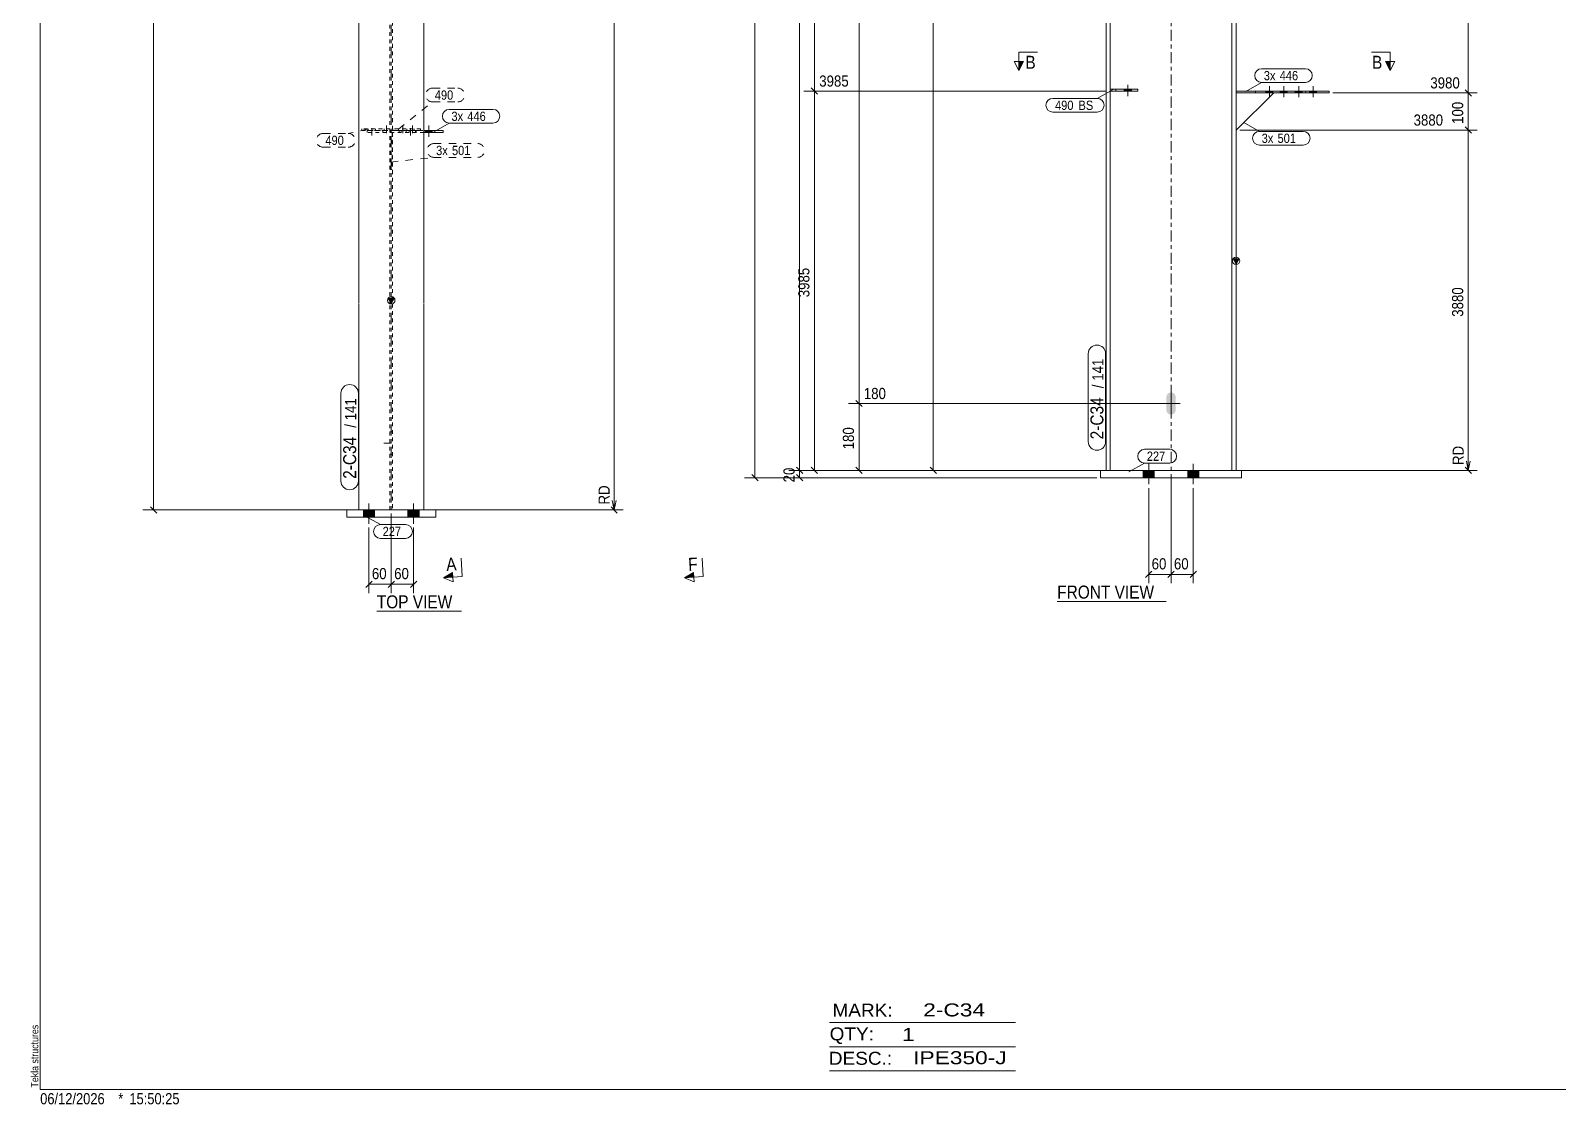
# Model space of a CAD drawing. Header units: millimetres. Extents: x 2 to 825, y 1 to 579.
# Drawn here: x 2.4 to 413.7, y 1 to 290 of the extents above; entities that cross this region are included whole.
import ezdxf

# ---------------------------------------------------------------- set-up
doc = ezdxf.new("R2010")
doc.units = ezdxf.units.MM
for name, pattern in [('XKITLINE00', [0]), ('XKITLINE01', [4, 1, -1, 1, -1]), ('XKITLINE02', [4, 2, -2]), ('XKITLINE03', [6, 3, -1, 1, -1])]:
    doc.linetypes.add(name, pattern=pattern)
for name, color, linetype, lineweight in [('Bolt', 3, 'Continuous', 0), ('Dimensions', 7, 'Continuous', 0), ('DrawingSheet', 5, 'Continuous', 0), ('OtherObjectType', 7, 'Continuous', 0), ('Part', 2, 'Continuous', 0), ('PartMark', 7, 'Continuous', 0), ('Section', 6, 'Continuous', 0)]:
    doc.layers.add(name, color=color, linetype=linetype, lineweight=lineweight)
doc.styles.add('ARIAL', font='ARIAL.TTF')
doc.styles.add('ARIAL_NARROW', font='ARIALN.TTF')

# ---------------------------------------------------------------- blocks, each defined once
blk = doc.blocks.new('*A18')
at = {"layer": 'Bolt'}
for points in [[(309.89, 429.3), (309.41, 429.2), (308.94, 429.3), (308.53, 429.57), (308.26, 429.98), (308.16, 430.45), (308.16, 433.95), (308.26, 434.43), (308.53, 434.84), (308.94, 435.11), (309.41, 435.2), (309.89, 435.11), (310.3, 434.84), (310.57, 434.43), (310.66, 433.95), (310.66, 430.45), (310.57, 429.98), (310.3, 429.57)], [(309.89, 186.72), (309.41, 186.62), (308.94, 186.72), (308.53, 186.99), (308.26, 187.4), (308.16, 187.87), (308.16, 191.37), (308.26, 191.85), (308.53, 192.26), (308.94, 192.53), (309.41, 192.62), (309.89, 192.53), (310.3, 192.26), (310.57, 191.85), (310.66, 191.37), (310.66, 187.87), (310.57, 187.4), (310.3, 186.99)]]:
    blk.add_hatch(color=3, dxfattribs=at).paths.add_polyline_path(points, flags=17)
at = {"layer": 'Bolt', "color": 3, "linetype": 'XKITLINE00', "lineweight": 0}
for p, q in [((311.91, 432.2), (306.91, 432.2)), ((309.41, 434.7), (309.41, 429.7)), ((311.91, 189.62), (306.91, 189.62)), ((309.41, 192.12), (309.41, 187.12))]:
    blk.add_line(p, q, dxfattribs=at)
blk = doc.blocks.new('*A20')
at = {"layer": 'Bolt'}
for points in [[(304.91, 171.62), (304.91, 169.62), (301.91, 169.62), (301.91, 171.62)], [(304.91, 171.62), (304.91, 169.62), (301.91, 169.62), (301.91, 171.62)], [(316.91, 171.62), (316.91, 169.62), (313.91, 169.62), (313.91, 171.62)], [(316.91, 171.62), (316.91, 169.62), (313.91, 169.62), (313.91, 171.62)]]:
    blk.add_hatch(color=3, dxfattribs=at).paths.add_polyline_path(points, flags=17)
at = {"layer": 'Bolt', "color": 3, "linetype": 'XKITLINE00', "lineweight": 0}
for p, q in [((303.41, 173.37), (303.41, 167.87)), ((303.41, 173.37), (303.41, 167.87)), ((315.41, 173.37), (315.41, 167.87)), ((315.41, 173.37), (315.41, 167.87)), ((301.91, 171.62), (301.91, 169.62)), ((301.91, 171.62), (301.91, 169.62)), ((304.91, 171.62), (304.91, 169.62)), ((304.91, 171.62), (304.91, 169.62)), ((313.91, 171.62), (313.91, 169.62)), ((313.91, 171.62), (313.91, 169.62)), ((316.91, 171.62), (316.91, 169.62)), ((316.91, 171.62), (316.91, 169.62))]:
    blk.add_line(p, q, dxfattribs=at)
blk = doc.blocks.new('*A21')
at = {"layer": 'Bolt', "color": 3, "linetype": 'XKITLINE02', "lineweight": 0}
for p, q in [((296.83, 273.72), (296.83, 274.22)), ((297.81, 272.37), (297.81, 275.37)), ((298.8, 273.72), (298.8, 274.22))]:
    blk.add_line(p, q, dxfattribs=at)
blk = doc.blocks.new('*A22')
at = {"layer": 'Bolt'}
blk.add_hatch(color=3, dxfattribs=at).paths.add_polyline_path([(296.83, 273.72), (296.83, 274.22), (298.8, 274.22), (298.8, 273.72)], flags=17)
at = {"layer": 'Bolt', "color": 3, "linetype": 'XKITLINE00', "lineweight": 0}
for p, q in [((296.83, 273.72), (296.83, 274.22)), ((297.81, 272.37), (297.81, 275.37)), ((298.8, 273.72), (298.8, 274.22))]:
    blk.add_line(p, q, dxfattribs=at)
blk = doc.blocks.new('*A23')
at = {"layer": 'Bolt'}
for points in [[(336.84, 273.72), (336.84, 273.22), (334.94, 273.22), (334.94, 273.72)], [(340.71, 273.72), (340.71, 273.22), (338.81, 273.22), (338.81, 273.72)], [(344.72, 273.72), (344.72, 273.22), (342.82, 273.22), (342.82, 273.72)], [(348.59, 273.72), (348.59, 273.22), (346.68, 273.22), (346.68, 273.72)]]:
    blk.add_hatch(color=3, dxfattribs=at).paths.add_polyline_path(points, flags=17)
at = {"layer": 'Bolt', "color": 3, "linetype": 'XKITLINE00', "lineweight": 0}
for p, q in [((334.94, 273.72), (334.94, 273.22)), ((335.89, 275.06), (335.89, 272.06)), ((336.84, 273.72), (336.84, 273.22)), ((338.81, 273.72), (338.81, 273.22)), ((339.76, 275.06), (339.76, 272.06)), ((340.71, 273.72), (340.71, 273.22)), ((342.82, 273.72), (342.82, 273.22)), ((343.77, 275.06), (343.77, 272.06)), ((344.72, 273.72), (344.72, 273.22)), ((346.68, 273.72), (346.68, 273.22)), ((347.64, 275.06), (347.64, 272.06)), ((348.59, 273.72), (348.59, 273.22))]:
    blk.add_line(p, q, dxfattribs=at)
blk = doc.blocks.new('*A28')
at = {"layer": 'Part'}
blk.add_hatch(color=2, dxfattribs=at).paths.add_polyline_path([(326.11, 228.53), (327.71, 228.53), (326.91, 227.13)], flags=17)
at = {"layer": 'Part', "color": 7, "linetype": 'XKITLINE03', "lineweight": 0}
for p, q in [((309.41, 394.7), (309.41, 490.96)), ((309.41, 311.12), (309.41, 394.6)), ((309.41, 227.22), (309.41, 311.02)), ((309.41, 161.62), (309.41, 227.12))]:
    blk.add_line(p, q, dxfattribs=at)
at = {"layer": 'Part', "color": 7, "linetype": 'XKITLINE01', "lineweight": 0}
for p, q in [((291.91, 452.64), (291.91, 482.8)), ((291.91, 482.8), (293.01, 482.69)), ((325.81, 479.23), (293.01, 482.69)), ((293.01, 482.69), (293.01, 452.52)), ((291.91, 171.62), (326.91, 171.62))]:
    blk.add_line(p, q, dxfattribs=at)
at = {"layer": 'Part', "color": 2, "linetype": 'XKITLINE00', "lineweight": 0}
for p, q in [((325.81, 394.7), (325.81, 479.23)), ((325.81, 479.23), (326.91, 479.11)), ((326.91, 394.7), (326.91, 479.11)), ((291.91, 452.64), (291.91, 394.7)), ((293.01, 452.52), (293.01, 394.7)), ((291.91, 394.6), (291.91, 311.12)), ((293.01, 394.6), (293.01, 311.12)), ((325.81, 311.12), (325.81, 394.6)), ((326.91, 311.12), (326.91, 394.6)), ((291.91, 311.02), (291.91, 227.22)), ((293.01, 311.02), (293.01, 227.22)), ((325.81, 227.22), (325.81, 311.02)), ((326.91, 227.22), (326.91, 311.02)), ((291.91, 227.12), (291.91, 171.62)), ((293.01, 227.12), (293.01, 171.62)), ((325.81, 171.62), (325.81, 227.12)), ((326.91, 227.13), (326.11, 228.53)), ((326.11, 228.53), (327.71, 228.53)), ((327.71, 228.53), (326.91, 227.13)), ((326.91, 171.62), (326.91, 227.12))]:
    blk.add_line(p, q, dxfattribs=at)
blk.add_circle((326.91, 228.03), 1, dxfattribs=at)
blk = doc.blocks.new('*A35')
at = {"layer": 'Part', "color": 2, "linetype": 'XKITLINE00', "lineweight": 0}
for p, q in [((328.41, 171.62), (290.41, 171.62)), ((290.41, 171.62), (290.41, 169.62)), ((328.41, 169.62), (290.41, 169.62)), ((328.41, 171.62), (328.41, 169.62))]:
    blk.add_line(p, q, dxfattribs=at)
blk = doc.blocks.new('*A36')
at = {"layer": 'Part', "color": 7, "linetype": 'XKITLINE01', "lineweight": 0}
for p, q in [((300.51, 274.22), (293.01, 274.22)), ((293.01, 274.22), (293.01, 273.72)), ((293.01, 273.72), (300.51, 273.72)), ((294.51, 273.72), (294.51, 274.22)), ((300.51, 273.72), (300.51, 274.22))]:
    blk.add_line(p, q, dxfattribs=at)
blk = doc.blocks.new('*A37')
at = {"layer": 'Part', "color": 2, "linetype": 'XKITLINE00', "lineweight": 0}
for p, q in [((293.01, 274.22), (300.51, 274.22)), ((300.51, 273.72), (293.01, 273.72)), ((300.51, 274.22), (300.51, 273.72))]:
    blk.add_line(p, q, dxfattribs=at)
at = {"layer": 'Part', "color": 7, "linetype": 'XKITLINE01', "lineweight": 0}
for p, q in [((293.01, 273.72), (293.01, 274.22)), ((294.51, 273.72), (294.51, 274.22))]:
    blk.add_line(p, q, dxfattribs=at)
blk = doc.blocks.new('*A38')
at = {"layer": 'Part', "color": 2, "linetype": 'XKITLINE00', "lineweight": 0}
blk.add_line((326.91, 263.22), (337.05, 273.23), dxfattribs=at)
at = {"layer": 'Part', "color": 7, "linetype": 'XKITLINE01', "lineweight": 0}
for p, q in [((337.05, 273.23), (326.91, 273.22)), ((326.91, 273.22), (326.91, 263.22))]:
    blk.add_line(p, q, dxfattribs=at)
blk = doc.blocks.new('*A39')
at = {"layer": 'Part', "color": 2, "linetype": 'XKITLINE00', "lineweight": 0}
for p, q in [((352, 273.72), (326.91, 273.72)), ((326.91, 273.22), (352, 273.22)), ((332.12, 273.22), (332.12, 273.72)), ((345.71, 273.22), (345.71, 273.72)), ((352, 273.22), (352, 273.72))]:
    blk.add_line(p, q, dxfattribs=at)
at = {"layer": 'Part', "color": 7, "linetype": 'XKITLINE01', "lineweight": 0}
for p, q in [((326.91, 273.72), (326.91, 273.22)), ((335.47, 273.22), (335.47, 273.72))]:
    blk.add_line(p, q, dxfattribs=at)
blk = doc.blocks.new('*A48')
at = {"layer": 'Bolt', "color": 3, "linetype": 'XKITLINE02', "lineweight": 0}
for p, q in [((99.15, 424.57), (99.85, 424.57)), ((97.5, 421.57), (101.5, 421.57)), ((99.15, 418.57), (99.85, 418.57)), ((99.15, 181.99), (99.85, 181.99)), ((97.5, 178.99), (101.5, 178.99)), ((99.15, 175.99), (99.85, 175.99))]:
    blk.add_line(p, q, dxfattribs=at)
blk = doc.blocks.new('*A50')
at = {"layer": 'Bolt'}
for points in [[(95, 160.99), (95, 158.99), (92, 158.99), (92, 160.99)], [(95, 160.99), (95, 158.99), (92, 158.99), (92, 160.99)], [(107, 160.99), (107, 158.99), (104, 158.99), (104, 160.99)], [(107, 160.99), (107, 158.99), (104, 158.99), (104, 160.99)]]:
    blk.add_hatch(color=3, dxfattribs=at).paths.add_polyline_path(points, flags=17)
at = {"layer": 'Bolt', "color": 3, "linetype": 'XKITLINE00', "lineweight": 0}
for p, q in [((92, 160.99), (92, 158.99)), ((92, 160.99), (92, 158.99)), ((93.5, 162.74), (93.5, 157.24)), ((93.5, 162.74), (93.5, 157.24)), ((95, 160.99), (95, 158.99)), ((95, 160.99), (95, 158.99)), ((104, 160.99), (104, 158.99)), ((104, 160.99), (104, 158.99)), ((105.5, 162.74), (105.5, 157.24)), ((105.5, 162.74), (105.5, 157.24)), ((107, 160.99), (107, 158.99)), ((107, 160.99), (107, 158.99))]:
    blk.add_line(p, q, dxfattribs=at)
blk = doc.blocks.new('*A51')
at = {"layer": 'Bolt', "color": 3, "linetype": 'XKITLINE02', "lineweight": 0}
for p, q in [((93.32, 263.09), (93.32, 263.59)), ((94.3, 261.74), (94.3, 264.74)), ((95.28, 263.09), (95.28, 263.59))]:
    blk.add_line(p, q, dxfattribs=at)
blk = doc.blocks.new('*A52')
at = {"layer": 'Bolt', "color": 3, "linetype": 'XKITLINE02', "lineweight": 0}
for p, q in [((103.72, 263.09), (103.72, 263.59)), ((104.7, 261.74), (104.7, 264.74)), ((105.68, 263.09), (105.68, 263.59))]:
    blk.add_line(p, q, dxfattribs=at)
blk = doc.blocks.new('*A53')
at = {"layer": 'Bolt'}
blk.add_hatch(color=3, dxfattribs=at).paths.add_polyline_path([(110.53, 263.09), (110.53, 262.59), (108.62, 262.59), (108.62, 263.09)], flags=17)
at = {"layer": 'Bolt', "color": 3, "linetype": 'XKITLINE02', "lineweight": 0}
for p, q in [((98.22, 264.43), (98.22, 261.43)), ((102.57, 264.43), (102.57, 261.43)), ((105.23, 264.43), (105.23, 261.43)), ((97.27, 263.09), (97.27, 262.59)), ((99.17, 263.09), (99.17, 262.59)), ((101.62, 263.09), (101.62, 262.59)), ((103.52, 263.09), (103.52, 262.59)), ((104.27, 263.09), (104.27, 262.59)), ((106.18, 263.09), (106.18, 262.59))]:
    blk.add_line(p, q, dxfattribs=at)
at = {"layer": 'Bolt', "color": 3, "linetype": 'XKITLINE00', "lineweight": 0}
for p, q in [((109.58, 264.43), (109.58, 261.43)), ((108.62, 263.09), (108.62, 262.59)), ((110.53, 263.09), (110.53, 262.59))]:
    blk.add_line(p, q, dxfattribs=at)
blk = doc.blocks.new('*A58')
at = {"layer": 'Part'}
blk.add_hatch(color=2, dxfattribs=at).paths.add_polyline_path([(98.7, 217.89), (100.3, 217.89), (99.5, 216.49)], flags=17)
at = {"layer": 'Part', "color": 7, "linetype": 'XKITLINE03', "lineweight": 0}
for p, q in [((99.5, 384.07), (99.5, 480.33)), ((99.5, 300.49), (99.5, 383.97)), ((99.5, 216.59), (99.5, 300.39)), ((99.5, 150.99), (99.5, 216.49))]:
    blk.add_line(p, q, dxfattribs=at)
at = {"layer": 'Part', "color": 2, "linetype": 'XKITLINE00', "lineweight": 0}
for p, q in [((108.25, 472.17), (90.75, 472.17)), ((90.75, 472.17), (90.75, 384.07)), ((108.25, 384.07), (108.25, 472.17)), ((90.75, 383.97), (90.75, 300.49)), ((108.25, 300.49), (108.25, 383.97)), ((90.75, 300.39), (90.75, 216.59)), ((108.25, 216.59), (108.25, 300.39)), ((90.75, 216.49), (90.75, 160.99)), ((99.5, 216.49), (98.7, 217.89)), ((98.7, 217.89), (100.3, 217.89)), ((100.3, 217.89), (99.5, 216.49)), ((108.25, 160.99), (108.25, 216.49))]:
    blk.add_line(p, q, dxfattribs=at)
at = {"layer": 'Part', "color": 7, "linetype": 'XKITLINE01', "lineweight": 0}
for p, q in [((99.15, 472.06), (90.75, 472.06)), ((99.15, 384.07), (99.15, 472.06)), ((99.85, 472.06), (99.85, 384.07)), ((99.85, 472.06), (108.25, 472.06)), ((99.15, 468.6), (90.75, 468.6)), ((90.75, 468.48), (108.25, 468.48)), ((99.85, 468.6), (108.25, 468.6)), ((99.15, 300.49), (99.15, 383.97)), ((99.85, 383.97), (99.85, 300.49)), ((99.15, 216.59), (99.15, 300.39)), ((99.85, 300.39), (99.85, 216.59)), ((99.15, 160.99), (99.15, 216.49)), ((99.85, 216.49), (99.85, 160.99)), ((90.75, 160.99), (108.25, 160.99))]:
    blk.add_line(p, q, dxfattribs=at)
at = {"layer": 'Part', "color": 2, "linetype": 'XKITLINE00', "lineweight": 0}
blk.add_circle((99.5, 217.39), 1, dxfattribs=at)
blk = doc.blocks.new('*A65')
at = {"layer": 'Part', "color": 2, "linetype": 'XKITLINE00', "lineweight": 0}
for p, q in [((87.5, 158.99), (87.5, 160.99)), ((87.5, 160.99), (111.5, 160.99)), ((111.5, 160.99), (111.5, 158.99)), ((111.5, 158.99), (87.5, 158.99))]:
    blk.add_line(p, q, dxfattribs=at)
blk = doc.blocks.new('*A66')
at = {"layer": 'Part', "color": 7, "linetype": 'XKITLINE01', "lineweight": 0}
for p, q in [((99.1, 263.59), (91.6, 263.59)), ((91.6, 263.59), (91.6, 263.09)), ((97.6, 263.09), (97.6, 263.59)), ((99.1, 263.09), (99.1, 263.59)), ((91.6, 263.09), (99.1, 263.09))]:
    blk.add_line(p, q, dxfattribs=at)
blk = doc.blocks.new('*A67')
at = {"layer": 'Part', "color": 7, "linetype": 'XKITLINE01', "lineweight": 0}
for p, q in [((107.4, 263.59), (99.9, 263.59)), ((99.9, 263.59), (99.9, 263.09)), ((101.4, 263.09), (101.4, 263.59)), ((107.4, 263.09), (107.4, 263.59)), ((99.9, 263.09), (107.4, 263.09))]:
    blk.add_line(p, q, dxfattribs=at)
blk = doc.blocks.new('*A68')
at = {"layer": 'Part', "color": 7, "linetype": 'XKITLINE01', "lineweight": 0}
for p, q in [((99.25, 262.59), (99.75, 262.59)), ((99.25, 252.59), (99.25, 262.59)), ((99.25, 262.59), (99.75, 262.59)), ((99.75, 262.59), (99.75, 252.59)), ((99.75, 252.59), (99.25, 252.59))]:
    blk.add_line(p, q, dxfattribs=at)
blk = doc.blocks.new('*A69')
at = {"layer": 'Part', "color": 7, "linetype": 'XKITLINE01', "lineweight": 0}
for p, q in [((93, 262.59), (93, 263.09)), ((93, 263.09), (108.25, 263.09)), ((108.25, 262.59), (93, 262.59)), ((102.12, 262.59), (102.12, 263.09)), ((106, 263.09), (106, 262.59))]:
    blk.add_line(p, q, dxfattribs=at)
at = {"layer": 'Part', "color": 2, "linetype": 'XKITLINE00', "lineweight": 0}
for p, q in [((113.5, 263.09), (108.25, 263.09)), ((113.5, 262.59), (108.25, 262.59)), ((113.5, 263.09), (113.5, 262.59))]:
    blk.add_line(p, q, dxfattribs=at)
blk = doc.blocks.new('*A149')
at = {"layer": 'DrawingSheet', "color": 5, "linetype": 'XKITLINE00', "lineweight": 0}
for p, q in [((5, 579), (5, 5)), ((5, 5), (825, 5))]:
    blk.add_line(p, q, dxfattribs=at)
at = {"layer": 'DrawingSheet', "color": 5, "style": 'ARIAL', "width": 0.85}
blk.add_text('Tekla structures', height=2, rotation=90, dxfattribs=at).set_placement((4.5, 5.5))
blk = doc.blocks.new('*A153')
at = {"layer": 'OtherObjectType', "color": 6, "linetype": 'XKITLINE00', "lineweight": 0}
for p, q in [((217.5, 23), (267.5, 23)), ((217.5, 16.5), (267.5, 16.5)), ((217.5, 10), (267.5, 10))]:
    blk.add_line(p, q, dxfattribs=at)
at = {"layer": 'OtherObjectType', "color": 6, "style": 'ARIAL_NARROW'}
for s, width, p in [('MARK:', 1.275, (218.27, 24.58)), ('2-C34', 1.525501, (242.69, 24.65)), ('QTY:', 1.275, (217.5, 18.19)), ('1', 1.525501, (236.99, 18.05)), ('DESC.:', 1.275, (217.29, 11.63)), ('IPE350-J', 1.525501, (240, 11.79))]:
    blk.add_text(s, height=3.5, dxfattribs=dict(at, width=width)).set_placement(p)
blk = doc.blocks.new('*A156')
at = {"layer": 'OtherObjectType', "color": 7, "style": 'ARIAL_NARROW', "width": 1.008832}
for s, p in [('06/12/2026', (4.99, 1)), ('*', (26, 1)), ('15:50:25', (29, 1))]:
    blk.add_text(s, height=3, dxfattribs=at).set_placement(p)
blk = doc.blocks.new('*A157')
at = {"layer": 'Dimensions', "color": 7, "linetype": 'XKITLINE00', "lineweight": 0}
for p, q in [((345.59, 494.77), (194.56, 494.77)), ((196.57, 495.62), (198.26, 493.92)), ((197.41, 169.62), (197.41, 494.77)), ((289.41, 169.62), (194.56, 169.62)), ((196.57, 170.47), (198.26, 168.78))]:
    blk.add_line(p, q, dxfattribs=at)
at = {"layer": 'Dimensions', "color": 3}
for p in [(197.41, 494.77), (197.41, 169.62)]:
    blk.add_point(p, dxfattribs=at)
at = {"layer": 'Dimensions', "color": 3, "style": 'ARIAL', "width": 0.85}
blk.add_text('7056', height=3, rotation=90.0002, dxfattribs=at).set_placement((196.06, 327.75))
blk = doc.blocks.new('*A158')
at = {"layer": 'Dimensions', "color": 7, "linetype": 'XKITLINE00', "lineweight": 0}
for p, q in [((290.91, 171.62), (206.56, 171.62)), ((289.41, 169.62), (206.56, 169.62)), ((208.57, 172.47), (210.26, 170.78)), ((208.57, 170.47), (210.26, 168.78)), ((209.41, 169.62), (209.41, 171.62))]:
    blk.add_line(p, q, dxfattribs=at)
at = {"layer": 'Dimensions', "color": 3}
for p in [(209.41, 171.62), (209.41, 169.62)]:
    blk.add_point(p, dxfattribs=at)
at = {"layer": 'Dimensions', "color": 3, "style": 'ARIAL', "width": 0.85}
blk.add_text('20', height=3, rotation=90.0002, dxfattribs=at).set_placement((208.06, 168.4))
blk = doc.blocks.new('*A159')
at = {"layer": 'Dimensions', "color": 7, "linetype": 'XKITLINE00', "lineweight": 0}
for p, q in [((309.41, 170.62), (309.41, 141.22)), ((303.41, 166.87), (303.41, 141.22)), ((304.26, 144.47), (302.57, 142.78)), ((310.26, 144.47), (308.57, 142.78)), ((303.41, 143.62), (309.41, 143.62))]:
    blk.add_line(p, q, dxfattribs=at)
at = {"layer": 'Dimensions', "color": 3}
for p in [(303.41, 143.62), (309.41, 143.62)]:
    blk.add_point(p, dxfattribs=at)
at = {"layer": 'Dimensions', "color": 3, "style": 'ARIAL', "width": 0.85}
blk.add_text('60', height=3, dxfattribs=at).set_placement((304.19, 144.97))
blk = doc.blocks.new('*A160')
at = {"layer": 'Dimensions', "color": 7, "linetype": 'XKITLINE00', "lineweight": 0}
for p, q in [((309.41, 170.62), (309.41, 141.22)), ((315.41, 166.87), (315.41, 141.22)), ((310.26, 144.47), (308.57, 142.78)), ((316.26, 144.47), (314.57, 142.78)), ((309.41, 143.62), (315.41, 143.62))]:
    blk.add_line(p, q, dxfattribs=at)
at = {"layer": 'Dimensions', "color": 3}
for p in [(309.41, 143.62), (315.41, 143.62)]:
    blk.add_point(p, dxfattribs=at)
at = {"layer": 'Dimensions', "color": 3, "style": 'ARIAL', "width": 0.85}
blk.add_text('60', height=3, dxfattribs=at).set_placement((310.19, 144.97))
blk = doc.blocks.new('*A164')
at = {"layer": 'PartMark', "color": 7, "linetype": 'XKITLINE00', "lineweight": 0}
for p, q in [((302.29, 177.29), (309.05, 177.29)), ((298.04, 171.2), (302.29, 173.59)), ((302.29, 173.59), (309.05, 173.59))]:
    blk.add_line(p, q, dxfattribs=at)
for centre, start, end in [((302.29, 175.44), 90, 270), ((309.05, 175.44), 270, 90)]:
    blk.add_arc(centre, 1.85, start, end, dxfattribs=at)
at = {"layer": 'PartMark', "color": 3, "style": 'ARIAL', "width": 0.85}
blk.add_text('227', height=2.5, dxfattribs=at).set_placement((302.89, 174.19))
blk = doc.blocks.new('*A169')
at = {"layer": 'PartMark', "color": 7, "linetype": 'XKITLINE00', "lineweight": 0}
for p, q in [((287.11, 179.37), (287.11, 203.02)), ((291.81, 179.37), (291.81, 203.02))]:
    blk.add_line(p, q, dxfattribs=at)
for centre, start, end in [((289.46, 203.02), 0, 180), ((289.46, 179.37), 180, 0)]:
    blk.add_arc(centre, 2.35, start, end, dxfattribs=at)
at = {"layer": 'PartMark', "color": 3, "style": 'ARIAL', "width": 0.85}
for s, p in [('141', (291.21, 195.75)), ('/', (291.21, 193.74))]:
    blk.add_text(s, height=3, rotation=90.0002, dxfattribs=at).set_placement(p)
at = {"layer": 'PartMark', "color": 1, "style": 'ARIAL', "width": 0.85}
blk.add_text('2-C34', height=3.5, rotation=90.0002, dxfattribs=at).set_placement((291.21, 179.97))
blk = doc.blocks.new('*A170')
at = {"layer": 'PartMark', "color": 7, "linetype": 'XKITLINE00', "lineweight": 0}
for p, q in [((333.78, 279.73), (345.57, 279.73)), ((329.54, 273.63), (333.78, 276.03)), ((333.78, 276.03), (345.57, 276.03))]:
    blk.add_line(p, q, dxfattribs=at)
for centre, start, end in [((333.78, 277.88), 90, 270), ((345.57, 277.88), 270, 90)]:
    blk.add_arc(centre, 1.85, start, end, dxfattribs=at)
at = {"layer": 'PartMark', "color": 3, "style": 'ARIAL', "width": 0.85}
for s, p in [('3x', (334.38, 276.63)), ('446', (338.66, 276.63))]:
    blk.add_text(s, height=2.5, dxfattribs=at).set_placement(p)
blk = doc.blocks.new('*A171')
at = {"layer": 'PartMark', "color": 7, "linetype": 'XKITLINE00', "lineweight": 0}
for p, q in [((328.97, 265.25), (333.21, 262.86)), ((333.21, 262.86), (345, 262.86)), ((333.21, 259.16), (345, 259.16))]:
    blk.add_line(p, q, dxfattribs=at)
for centre, start, end in [((333.21, 261.01), 90, 270), ((345, 261.01), 270, 90)]:
    blk.add_arc(centre, 1.85, start, end, dxfattribs=at)
at = {"layer": 'PartMark', "color": 3, "style": 'ARIAL', "width": 0.85}
for s, p in [('3x', (333.81, 259.76)), ('501', (338.08, 259.76))]:
    blk.add_text(s, height=2.5, dxfattribs=at).set_placement(p)
blk = doc.blocks.new('*A173')
at = {"layer": 'PartMark', "color": 7, "linetype": 'XKITLINE00', "lineweight": 0}
for p, q in [((277.59, 271.74), (289.55, 271.74)), ((293.79, 274.14), (289.55, 271.74)), ((277.59, 268.04), (289.55, 268.04))]:
    blk.add_line(p, q, dxfattribs=at)
for centre, start, end in [((277.59, 269.89), 90, 270), ((289.55, 269.89), 270, 90)]:
    blk.add_arc(centre, 1.85, start, end, dxfattribs=at)
at = {"layer": 'PartMark', "color": 3, "style": 'ARIAL', "width": 0.85}
for s, p in [('490', (278.19, 268.64)), ('BS', (284.5, 268.64))]:
    blk.add_text(s, height=2.5, dxfattribs=at).set_placement(p)
blk = doc.blocks.new('*A174')
at = {"layer": 'Section'}
for points in [[(269.7, 281.72), (268.45, 279.22), (268.45, 281.72)], [(368.37, 281.72), (368.37, 279.22), (367.12, 281.72)]]:
    blk.add_hatch(color=3, dxfattribs=at).paths.add_polyline_path(points, flags=17)
at = {"layer": 'Section', "color": 1, "linetype": 'XKITLINE00', "lineweight": 0}
for p, q in [((268.45, 284.22), (273.45, 284.22)), ((268.45, 284.22), (268.45, 279.22)), ((368.37, 284.22), (363.37, 284.22)), ((368.37, 284.22), (368.37, 279.22))]:
    blk.add_line(p, q, dxfattribs=at)
at = {"layer": 'Section', "color": 3, "linetype": 'XKITLINE00', "lineweight": 0}
for p, q in [((268.45, 279.22), (267.2, 281.72)), ((269.7, 281.72), (267.2, 281.72)), ((268.45, 279.22), (269.7, 281.72)), ((367.12, 281.72), (369.62, 281.72)), ((368.37, 279.22), (367.12, 281.72)), ((369.62, 281.72), (368.37, 279.22))]:
    blk.add_line(p, q, dxfattribs=at)
at = {"layer": 'Section', "color": 7, "style": 'ARIAL', "width": 0.85}
for p in [(270.2, 279.72), (363.51, 279.72)]:
    blk.add_text('B', height=3.5, dxfattribs=at).set_placement(p)
blk = doc.blocks.new('*A179')
at = {"layer": 'OtherObjectType', "color": 7, "linetype": 'XKITLINE00', "lineweight": 0}
blk.add_line((278.76, 136.37), (308.06, 136.37), dxfattribs=at)
at = {"layer": 'OtherObjectType', "color": 7, "style": 'ARIAL', "width": 0.85}
blk.add_text('FRONT VIEW', height=3.5, dxfattribs=at).set_placement((278.76, 137.12))
blk = doc.blocks.new('*A180')
at = {"layer": 'Dimensions', "color": 7, "linetype": 'XKITLINE00', "lineweight": 0}
for p, q in [((290.91, 482.8), (206.56, 482.8)), ((208.57, 483.65), (210.26, 481.96)), ((209.41, 171.62), (209.41, 482.8)), ((290.91, 171.62), (206.56, 171.62)), ((208.57, 172.47), (210.26, 170.78))]:
    blk.add_line(p, q, dxfattribs=at)
at = {"layer": 'Dimensions', "color": 3}
for p in [(209.41, 482.8), (209.41, 171.62)]:
    blk.add_point(p, dxfattribs=at)
at = {"layer": 'Dimensions', "color": 3, "style": 'ARIAL', "width": 0.85}
blk.add_text('6916', height=3, rotation=90.0002, dxfattribs=at).set_placement((208.06, 322.76))
blk = doc.blocks.new('*A182')
at = {"layer": 'Dimensions', "color": 7, "linetype": 'XKITLINE00', "lineweight": 0}
for p, q in [((292.01, 273.72), (210.56, 273.72)), ((212.57, 274.57), (214.26, 272.88)), ((213.41, 171.62), (213.41, 273.72)), ((290.91, 171.62), (210.56, 171.62)), ((212.57, 172.47), (214.26, 170.78))]:
    blk.add_line(p, q, dxfattribs=at)
at = {"layer": 'Dimensions', "color": 3}
for p in [(213.41, 273.72), (213.41, 171.62)]:
    blk.add_point(p, dxfattribs=at)
at = {"layer": 'Dimensions', "color": 3, "style": 'ARIAL', "width": 0.85}
blk.add_text('3985', height=3, dxfattribs=at).set_placement((214.71, 274.92))
blk.add_text('3985', height=3, rotation=90.0002, dxfattribs=at).set_placement((212.06, 218.22))
blk = doc.blocks.new('*A183')
at = {"layer": 'Dimensions', "color": 7, "linetype": 'XKITLINE00', "lineweight": 0}
for p, q in [((290.91, 482.8), (210.56, 482.8)), ((212.57, 483.65), (214.26, 481.96)), ((213.41, 273.72), (213.41, 482.8)), ((292.01, 273.72), (210.56, 273.72)), ((212.57, 274.57), (214.26, 272.88))]:
    blk.add_line(p, q, dxfattribs=at)
at = {"layer": 'Dimensions', "color": 3}
for p in [(213.41, 482.8), (213.41, 273.72)]:
    blk.add_point(p, dxfattribs=at)
at = {"layer": 'Dimensions', "color": 3, "style": 'ARIAL', "width": 0.85}
blk.add_text('6916', height=3, dxfattribs=at).set_placement((214.71, 484))
blk.add_text('2931', height=3, rotation=90.0002, dxfattribs=at).set_placement((212.06, 373.81))
blk = doc.blocks.new('*A184')
at = {"layer": 'Dimensions', "color": 7, "linetype": 'XKITLINE00', "lineweight": 0}
for p, q in [((308.41, 189.62), (222.56, 189.62)), ((224.57, 190.47), (226.26, 188.78)), ((225.41, 171.62), (225.41, 189.62)), ((290.91, 171.62), (222.56, 171.62)), ((224.57, 172.47), (226.26, 170.78))]:
    blk.add_line(p, q, dxfattribs=at)
at = {"layer": 'Dimensions', "color": 3}
for p in [(225.41, 189.62), (225.41, 171.62)]:
    blk.add_point(p, dxfattribs=at)
at = {"layer": 'Dimensions', "color": 3, "style": 'ARIAL', "width": 0.85}
blk.add_text('180', height=3, dxfattribs=at).set_placement((226.71, 190.82))
blk.add_text('180', height=3, rotation=90.0002, dxfattribs=at).set_placement((224.06, 177.29))
blk = doc.blocks.new('*A185')
at = {"layer": 'Dimensions', "color": 7, "linetype": 'XKITLINE00', "lineweight": 0}
for p, q in [((308.41, 432.2), (222.56, 432.2)), ((224.57, 433.05), (226.26, 431.36)), ((225.41, 189.62), (225.41, 432.2)), ((308.41, 189.62), (222.56, 189.62)), ((224.57, 190.47), (226.26, 188.78))]:
    blk.add_line(p, q, dxfattribs=at)
at = {"layer": 'Dimensions', "color": 3}
for p in [(225.41, 432.2), (225.41, 189.62)]:
    blk.add_point(p, dxfattribs=at)
at = {"layer": 'Dimensions', "color": 3, "style": 'ARIAL', "width": 0.85}
blk.add_text('6410', height=3, dxfattribs=at).set_placement((226.71, 433.4))
blk.add_text('6230', height=3, rotation=90.0002, dxfattribs=at).set_placement((224.06, 306.46))
blk = doc.blocks.new('*A187')
at = {"layer": 'Dimensions', "color": 7, "linetype": 'XKITLINE00', "lineweight": 0}
for p, q in [((292.01, 448.62), (242.56, 448.62)), ((244.57, 449.46), (246.26, 447.77)), ((245.41, 171.62), (245.41, 448.62)), ((290.91, 171.62), (242.56, 171.62)), ((244.57, 172.47), (246.26, 170.78))]:
    blk.add_line(p, q, dxfattribs=at)
at = {"layer": 'Dimensions', "color": 3}
for p in [(245.41, 448.62), (245.41, 171.62)]:
    blk.add_point(p, dxfattribs=at)
at = {"layer": 'Dimensions', "color": 3, "style": 'ARIAL', "width": 0.85}
blk.add_text('6574', height=3, dxfattribs=at).set_placement((246.71, 449.82))
blk.add_text('6574', height=3, rotation=90.0002, dxfattribs=at).set_placement((244.06, 305.67))
blk = doc.blocks.new('*A191')
at = {"layer": 'Dimensions', "color": 7, "linetype": 'XKITLINE00', "lineweight": 0}
for p, q in [((388.57, 264.07), (390.26, 262.38)), ((327.91, 263.22), (391.81, 263.22)), ((389.41, 171.62), (389.41, 263.22)), ((389.41, 178.85), (389.41, 171.62)), ((388.91, 174.12), (389.41, 171.62)), ((389.91, 174.12), (389.41, 171.62)), ((327.91, 171.62), (391.81, 171.62)), ((327.91, 171.62), (391.81, 171.62)), ((388.57, 172.47), (390.26, 170.78))]:
    blk.add_line(p, q, dxfattribs=at)
at = {"layer": 'Dimensions', "color": 3}
for p in [(389.41, 263.22), (389.41, 171.62)]:
    blk.add_point(p, dxfattribs=at)
at = {"layer": 'Dimensions', "color": 7}
blk.add_point((389.41, 171.62), dxfattribs=at)
at = {"layer": 'Dimensions', "color": 3, "style": 'ARIAL', "width": 0.85}
blk.add_text('3880', height=3, dxfattribs=at).set_placement((374.71, 264.42))
for s, p in [('3880', (388.06, 212.97)), ('RD', (388.21, 173.07))]:
    blk.add_text(s, height=3, rotation=90.0002, dxfattribs=at).set_placement(p)
blk = doc.blocks.new('*A192')
at = {"layer": 'Dimensions', "color": 7, "linetype": 'XKITLINE00', "lineweight": 0}
for p, q in [((353, 273.22), (391.81, 273.22)), ((388.57, 274.07), (390.26, 272.38)), ((389.41, 263.22), (389.41, 273.22)), ((388.57, 264.07), (390.26, 262.38)), ((327.91, 263.22), (391.81, 263.22))]:
    blk.add_line(p, q, dxfattribs=at)
at = {"layer": 'Dimensions', "color": 3}
for p in [(389.41, 273.22), (389.41, 263.22)]:
    blk.add_point(p, dxfattribs=at)
at = {"layer": 'Dimensions', "color": 3, "style": 'ARIAL', "width": 0.85}
blk.add_text('3980', height=3, dxfattribs=at).set_placement((379.21, 274.42))
blk.add_text('100', height=3, rotation=90.0002, dxfattribs=at).set_placement((388.06, 264.89))
blk = doc.blocks.new('*A193')
at = {"layer": 'Dimensions', "color": 7, "linetype": 'XKITLINE00', "lineweight": 0}
for p, q in [((327.91, 347.12), (391.81, 347.12)), ((388.57, 347.97), (390.26, 346.28)), ((389.41, 273.22), (389.41, 347.12)), ((353, 273.22), (391.81, 273.22)), ((388.57, 274.07), (390.26, 272.38))]:
    blk.add_line(p, q, dxfattribs=at)
at = {"layer": 'Dimensions', "color": 3}
for p in [(389.41, 347.12), (389.41, 273.22)]:
    blk.add_point(p, dxfattribs=at)
at = {"layer": 'Dimensions', "color": 3, "style": 'ARIAL', "width": 0.85}
blk.add_text('5180', height=3, dxfattribs=at).set_placement((374.71, 348.32))
blk.add_text('1200', height=3, rotation=90.0002, dxfattribs=at).set_placement((388.06, 305.72))
blk = doc.blocks.new('*A213')
at = {"layer": 'Dimensions', "color": 7, "linetype": 'XKITLINE00', "lineweight": 0}
for p, q in [((99.5, 159.99), (99.5, 138.59)), ((93.5, 156.24), (93.5, 138.59)), ((94.35, 141.84), (92.65, 140.14)), ((93.5, 140.99), (99.5, 140.99)), ((100.35, 141.84), (98.65, 140.14))]:
    blk.add_line(p, q, dxfattribs=at)
at = {"layer": 'Dimensions', "color": 3}
for p in [(93.5, 140.99), (99.5, 140.99)]:
    blk.add_point(p, dxfattribs=at)
at = {"layer": 'Dimensions', "color": 3, "style": 'ARIAL', "width": 0.85}
blk.add_text('60', height=3, dxfattribs=at).set_placement((94.28, 142.34))
blk = doc.blocks.new('*A214')
at = {"layer": 'Dimensions', "color": 7, "linetype": 'XKITLINE00', "lineweight": 0}
for p, q in [((99.5, 159.99), (99.5, 138.59)), ((105.5, 156.24), (105.5, 138.59)), ((100.35, 141.84), (98.65, 140.14)), ((99.5, 140.99), (105.5, 140.99)), ((106.35, 141.84), (104.65, 140.14))]:
    blk.add_line(p, q, dxfattribs=at)
at = {"layer": 'Dimensions', "color": 3}
for p in [(99.5, 140.99), (105.5, 140.99)]:
    blk.add_point(p, dxfattribs=at)
at = {"layer": 'Dimensions', "color": 3, "style": 'ARIAL', "width": 0.85}
blk.add_text('60', height=3, dxfattribs=at).set_placement((100.28, 142.34))
blk = doc.blocks.new('*A218')
at = {"layer": 'PartMark', "color": 7, "linetype": 'XKITLINE02', "lineweight": 0}
for p, q in [((110.62, 274.5), (117.39, 274.5)), ((101.43, 263.46), (110.62, 270.8)), ((110.62, 270.8), (117.39, 270.8))]:
    blk.add_line(p, q, dxfattribs=at)
for centre, start, end in [((110.62, 272.65), 90, 270), ((117.39, 272.65), 270, 90)]:
    blk.add_arc(centre, 1.85, start, end, dxfattribs=at)
at = {"layer": 'PartMark', "color": 3, "style": 'ARIAL', "width": 0.85}
blk.add_text('490', height=2.5, dxfattribs=at).set_placement((111.22, 271.4))
blk = doc.blocks.new('*A219')
at = {"layer": 'PartMark', "color": 7, "linetype": 'XKITLINE02', "lineweight": 0}
for p, q in [((93.13, 263.46), (87.93, 262.31)), ((81.17, 262.31), (87.93, 262.31)), ((81.17, 258.61), (87.93, 258.61))]:
    blk.add_line(p, q, dxfattribs=at)
for centre, start, end in [((81.17, 260.46), 90, 270), ((87.93, 260.46), 270, 90)]:
    blk.add_arc(centre, 1.85, start, end, dxfattribs=at)
at = {"layer": 'PartMark', "color": 3, "style": 'ARIAL', "width": 0.85}
blk.add_text('490', height=2.5, dxfattribs=at).set_placement((81.77, 259.21))
blk = doc.blocks.new('*A220')
at = {"layer": 'PartMark', "color": 7, "linetype": 'XKITLINE00', "lineweight": 0}
for p, q in [((92.33, 159.42), (96.57, 157.03)), ((96.57, 157.03), (103.34, 157.03)), ((96.57, 153.33), (103.34, 153.33))]:
    blk.add_line(p, q, dxfattribs=at)
for centre, start, end in [((96.57, 155.18), 90, 270), ((103.34, 155.18), 270, 90)]:
    blk.add_arc(centre, 1.85, start, end, dxfattribs=at)
at = {"layer": 'PartMark', "color": 3, "style": 'ARIAL', "width": 0.85}
blk.add_text('227', height=2.5, dxfattribs=at).set_placement((97.17, 153.93))
blk = doc.blocks.new('*A227')
at = {"layer": 'PartMark', "color": 7, "linetype": 'XKITLINE00', "lineweight": 0}
for p, q in [((85.95, 168.74), (85.95, 192.39)), ((90.65, 168.74), (90.65, 192.39))]:
    blk.add_line(p, q, dxfattribs=at)
for centre, start, end in [((88.3, 192.39), 0, 180), ((88.3, 168.74), 180, 0)]:
    blk.add_arc(centre, 2.35, start, end, dxfattribs=at)
at = {"layer": 'PartMark', "color": 3, "style": 'ARIAL', "width": 0.85}
for s, p in [('141', (90.05, 185.11)), ('/', (90.05, 183.1))]:
    blk.add_text(s, height=3, rotation=90.0002, dxfattribs=at).set_placement(p)
at = {"layer": 'PartMark', "color": 1, "style": 'ARIAL', "width": 0.85}
blk.add_text('2-C34', height=3.5, rotation=90.0002, dxfattribs=at).set_placement((90.05, 169.34))
blk = doc.blocks.new('*A228')
at = {"layer": 'PartMark', "color": 7, "linetype": 'XKITLINE00', "lineweight": 0}
for p, q in [((115.1, 268.78), (126.88, 268.78)), ((110.85, 262.69), (115.1, 265.08)), ((115.1, 265.08), (126.88, 265.08))]:
    blk.add_line(p, q, dxfattribs=at)
for centre, start, end in [((115.1, 266.93), 90, 270), ((126.88, 266.93), 270, 90)]:
    blk.add_arc(centre, 1.85, start, end, dxfattribs=at)
at = {"layer": 'PartMark', "color": 3, "style": 'ARIAL', "width": 0.85}
for s, p in [('3x', (115.7, 265.68)), ('446', (119.97, 265.68))]:
    blk.add_text(s, height=2.5, dxfattribs=at).set_placement(p)
blk = doc.blocks.new('*A229')
at = {"layer": 'PartMark', "color": 7, "linetype": 'XKITLINE02', "lineweight": 0}
for p, q in [((110.97, 259.58), (122.76, 259.58)), ((99.38, 254.62), (110.97, 255.88)), ((110.97, 255.88), (122.76, 255.88))]:
    blk.add_line(p, q, dxfattribs=at)
for centre, start, end in [((110.97, 257.73), 90, 270), ((122.76, 257.73), 270, 90)]:
    blk.add_arc(centre, 1.85, start, end, dxfattribs=at)
at = {"layer": 'PartMark', "color": 3, "style": 'ARIAL', "width": 0.85}
for s, p in [('3x', (111.57, 256.48)), ('501', (115.84, 256.48))]:
    blk.add_text(s, height=2.5, dxfattribs=at).set_placement(p)
blk = doc.blocks.new('*A230')
at = {"layer": 'Section'}
for points in [[(138.37, 498.37), (135.8, 499.47), (138.3, 499.61)], [(180.97, 142.88), (178.47, 142.74), (180.9, 144.13)]]:
    blk.add_hatch(color=3, dxfattribs=at).paths.add_polyline_path(points, flags=17)
at = {"layer": 'Section', "color": 3, "linetype": 'XKITLINE00', "lineweight": 0}
for p, q in [((135.8, 499.47), (138.23, 500.86)), ((135.8, 499.47), (138.37, 498.37)), ((138.37, 498.37), (138.23, 500.86)), ((178.47, 142.74), (180.9, 144.13)), ((180.9, 144.13), (181.04, 141.64)), ((181.04, 141.64), (178.47, 142.74))]:
    blk.add_line(p, q, dxfattribs=at)
at = {"layer": 'Section', "color": 1, "linetype": 'XKITLINE00', "lineweight": 0}
for p, q in [((140.8, 499.76), (135.8, 499.47)), ((140.8, 499.76), (141.08, 494.77)), ((183.46, 143.03), (183.18, 148.02)), ((183.46, 143.03), (178.47, 142.74))]:
    blk.add_line(p, q, dxfattribs=at)
at = {"layer": 'Section', "color": 7, "style": 'ARIAL', "width": 0.85}
for p in [(137.25, 494.3), (179.52, 144.55)]:
    blk.add_text('F', height=3.5, rotation=3.3117, dxfattribs=at).set_placement(p)
blk = doc.blocks.new('*A231')
at = {"layer": 'Section'}
for points in [[(74.31, 484.29), (71.74, 485.4), (74.24, 485.54)], [(116.09, 142.88), (113.6, 142.74), (116.02, 144.13)]]:
    blk.add_hatch(color=3, dxfattribs=at).paths.add_polyline_path(points, flags=17)
at = {"layer": 'Section', "color": 3, "linetype": 'XKITLINE00', "lineweight": 0}
for p, q in [((71.74, 485.4), (74.17, 486.79)), ((71.74, 485.4), (74.31, 484.29)), ((74.31, 484.29), (74.17, 486.79)), ((113.6, 142.74), (116.02, 144.13)), ((116.02, 144.13), (116.17, 141.64)), ((116.17, 141.64), (113.6, 142.74))]:
    blk.add_line(p, q, dxfattribs=at)
at = {"layer": 'Section', "color": 1, "linetype": 'XKITLINE00', "lineweight": 0}
for p, q in [((76.74, 485.69), (71.74, 485.4)), ((76.74, 485.69), (77.02, 480.69)), ((118.59, 143.03), (118.3, 148.02)), ((118.59, 143.03), (113.6, 142.74))]:
    blk.add_line(p, q, dxfattribs=at)
at = {"layer": 'Section', "color": 7, "style": 'ARIAL', "width": 0.85}
for p in [(72.93, 480.21), (114.38, 144.54)]:
    blk.add_text('A', height=3.5, rotation=3.3117, dxfattribs=at).set_placement(p)
blk = doc.blocks.new('*A232')
at = {"layer": 'OtherObjectType', "color": 7, "linetype": 'XKITLINE00', "lineweight": 0}
blk.add_line((95.6, 133.74), (118.42, 133.74), dxfattribs=at)
at = {"layer": 'OtherObjectType', "color": 7, "style": 'ARIAL', "width": 0.85}
blk.add_text('TOP VIEW', height=3.5, dxfattribs=at).set_placement((95.6, 134.49))
blk = doc.blocks.new('*A238')
at = {"layer": 'Dimensions', "color": 7, "linetype": 'XKITLINE00', "lineweight": 0}
for p, q in [((90.15, 437.98), (32.65, 437.98)), ((34.65, 438.83), (36.35, 437.13)), ((35.5, 160.99), (35.5, 437.98)), ((89.75, 160.99), (32.65, 160.99)), ((34.65, 161.84), (36.35, 160.14))]:
    blk.add_line(p, q, dxfattribs=at)
at = {"layer": 'Dimensions', "color": 3}
for p in [(35.5, 437.98), (35.5, 160.99)]:
    blk.add_point(p, dxfattribs=at)
at = {"layer": 'Dimensions', "color": 3, "style": 'ARIAL', "width": 0.85}
blk.add_text('6574', height=3, dxfattribs=at).set_placement((36.8, 439.18))
blk.add_text('6574', height=3, rotation=90.0002, dxfattribs=at).set_placement((34.15, 295.04))
blk = doc.blocks.new('*A242')
at = {"layer": 'Dimensions', "color": 7, "linetype": 'XKITLINE00', "lineweight": 0}
for p, q in [((105.5, 444.41), (161.9, 444.41)), ((158.65, 445.26), (160.35, 443.56)), ((159.5, 160.99), (159.5, 444.41)), ((159.5, 168.21), (159.5, 160.99)), ((109.25, 160.99), (161.9, 160.99)), ((109.25, 160.99), (161.9, 160.99)), ((158.65, 161.84), (160.35, 160.14)), ((159, 163.49), (159.5, 160.99)), ((160, 163.49), (159.5, 160.99))]:
    blk.add_line(p, q, dxfattribs=at)
at = {"layer": 'Dimensions', "color": 3}
for p in [(159.5, 444.41), (159.5, 160.99)]:
    blk.add_point(p, dxfattribs=at)
at = {"layer": 'Dimensions', "color": 7}
blk.add_point((159.5, 160.99), dxfattribs=at)
at = {"layer": 'Dimensions', "color": 3, "style": 'ARIAL', "width": 0.85}
blk.add_text('6638', height=3, dxfattribs=at).set_placement((144.8, 445.61))
for s, p in [('6638', (158.15, 298.25)), ('RD', (158.3, 162.44))]:
    blk.add_text(s, height=3, rotation=90.0002, dxfattribs=at).set_placement(p)

msp = doc.modelspace()

# ---------------------------------------------------------------- block references
at = {"lineweight": 0}
for name in ['*A149', '*A230', '*A157', '*A231', '*A183', '*A180', '*A187', '*A242', '*A238', '*A185', '*A18', '*A48', '*A193', '*A174', '*A170', '*A182', '*A192', '*A218', '*A173', '*A36', '*A37', '*A21', '*A22', '*A39', '*A38', '*A23', '*A228', '*A191', '*A219', '*A66', '*A51', '*A53', '*A67', '*A52', '*A171', '*A69', '*A68', '*A229', '*A169', '*A227', '*A184', '*A164', '*A20', '*A158', '*A35', '*A159', '*A160', '*A65', '*A50', '*A220', '*A213', '*A214', '*A179', '*A232', '*A153', '*A156']:
    msp.add_blockref(name, (0, 0), dxfattribs=at)
at = {"layer": 'Part', "lineweight": 0}
for name in ['*A28', '*A58']:
    msp.add_blockref(name, (0, 0), dxfattribs=at)

doc.saveas('drawing.dxf')
